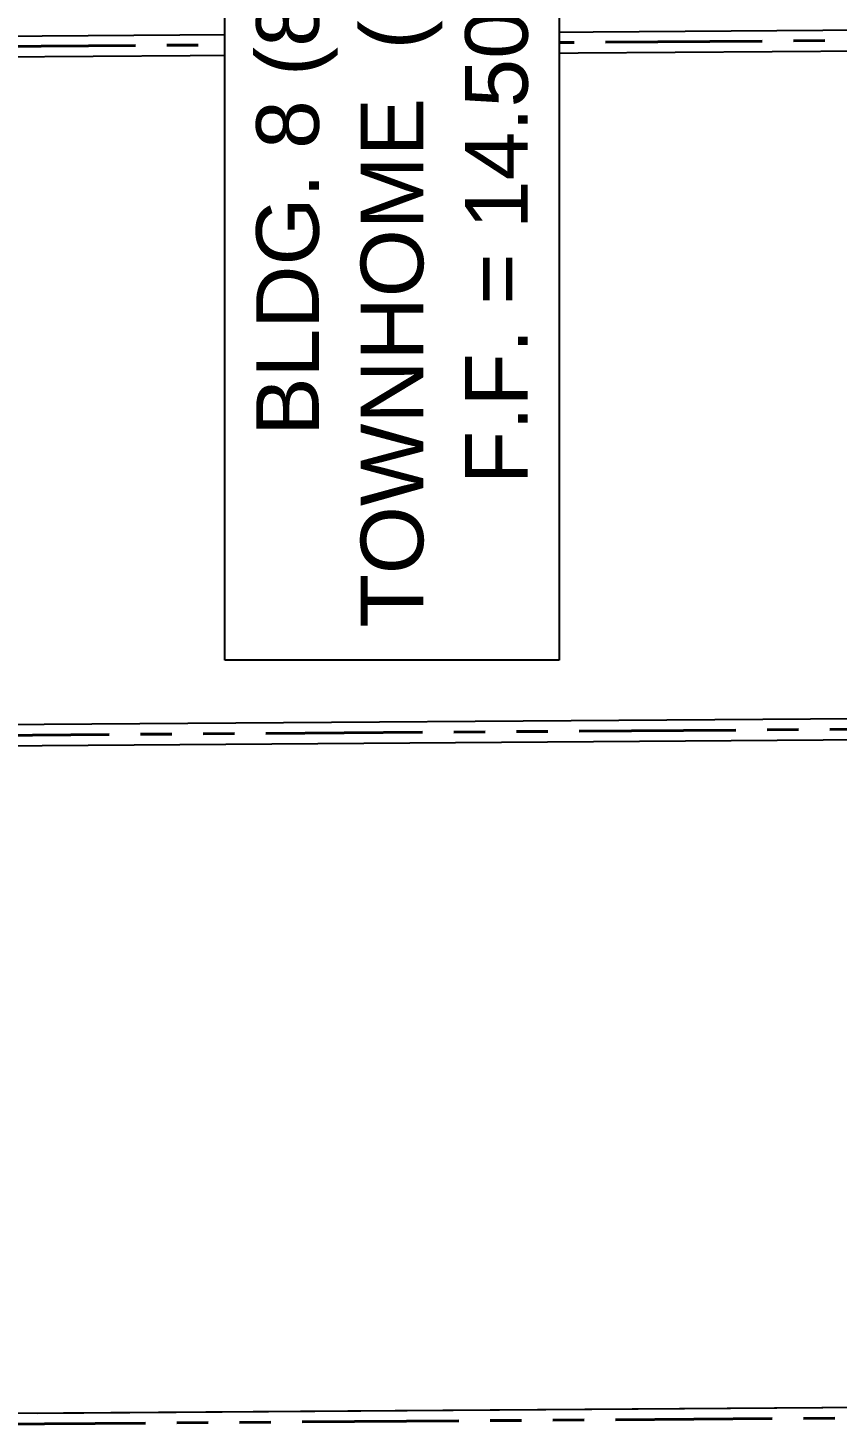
# Model space of a CAD drawing. Header units: feet. Extents: x 919634 to 928945, y 707022 to 708026.
# Drawn here: x 921030.47 to 921056.3, y 707404.24 to 707448.67 of the extents above; entities that cross this region are included whole.
import ezdxf

# ---------------------------------------------------------------- set-up
doc = ezdxf.new("R2010")
doc.units = ezdxf.units.FT
doc.header["$LTSCALE"] = 20
doc.header["$MEASUREMENT"] = 0
doc.linetypes.add('Site Plan$0$PHANTOM2', pattern=[1.25, 0.625, -0.125, 0.125, -0.125, 0.125, -0.125])
for name, color, linetype in [('-u-site-xref', 7, 'Continuous'), ('Site Plan$0$-u-site-bldg ID', 7, 'Continuous'), ('Site Plan$0$-u-site-bldg_interior', 252, 'Continuous')]:
    doc.layers.add(name, color=color, linetype=linetype)
doc.layers.add('Site Plan$0$SP-LOT LINES', color=252, linetype='Site Plan$0$PHANTOM2', lineweight=40)
doc.layers.get('-u-site-xref').off()
doc.styles.add('Site Plan$0$ARIAL', font='arial.ttf')

# ---------------------------------------------------------------- blocks, each defined once
blk = doc.blocks.new('Site Plan')
at = {"layer": 'Site Plan$0$-u-site-bldg_interior'}
for p, q in [((921001.654, 707448.212, 0), (921065.569, 707448.669, 0)), ((921001.659, 707447.545, 0), (921065.574, 707448.002, 0)), ((921056.977, 707426.607, 0), (921022.061, 707426.357, 0)), ((921009.686, 707425.602, 0), (921065.065, 707425.998, 0)), ((921009.694, 707425.602, 0), (921065.731, 707426.002, 0)), ((921063.566, 707404.653, 0), (921030.095, 707404.414, 0)), ((921064.24, 707404.658, 0), (921030.77, 707404.419, 0))]:
    blk.add_line(p, q, dxfattribs=at)
at = {"layer": 'Site Plan$0$SP-LOT LINES', "ltscale": 0.4, "elevation": 0}
for points in [[(921082.905, 707448.459), (921082.747, 707470.459), (920988.75, 707469.787), (920988.907, 707447.787)], [(921082.905, 707448.459), (921083.062, 707426.46), (920989.064, 707425.788), (920988.907, 707447.787)], [(921083.219, 707404.46), (921083.376, 707382.461), (920989.379, 707381.789), (920989.222, 707403.789)]]:
    blk.add_lwpolyline(points, close=True, dxfattribs=at)
at = {"layer": 'Site Plan$0$-u-site-bldg ID', "insert": (921037.756, 707447.755, 0), "char_height": 2, "width": 36.55362, "attachment_point": 2, "rotation": 90, "style": 'Site Plan$0$ARIAL', "bg_fill": 19, "box_fill_scale": 1.5, "bg_fill_color": 256, "bg_fill_transparency": 0}
blk.add_mtext("BLDG. 8 (8-UNITS)\\PTOWNHOME  (REAR LOAD)\\PF.F. = 14.50' N.A.V.D.", dxfattribs=at)

msp = doc.modelspace()

# ---------------------------------------------------------------- block references
at = {"layer": '-u-site-xref'}
msp.add_blockref('Site Plan', (0, 0), dxfattribs=at)

doc.saveas('drawing.dxf')
